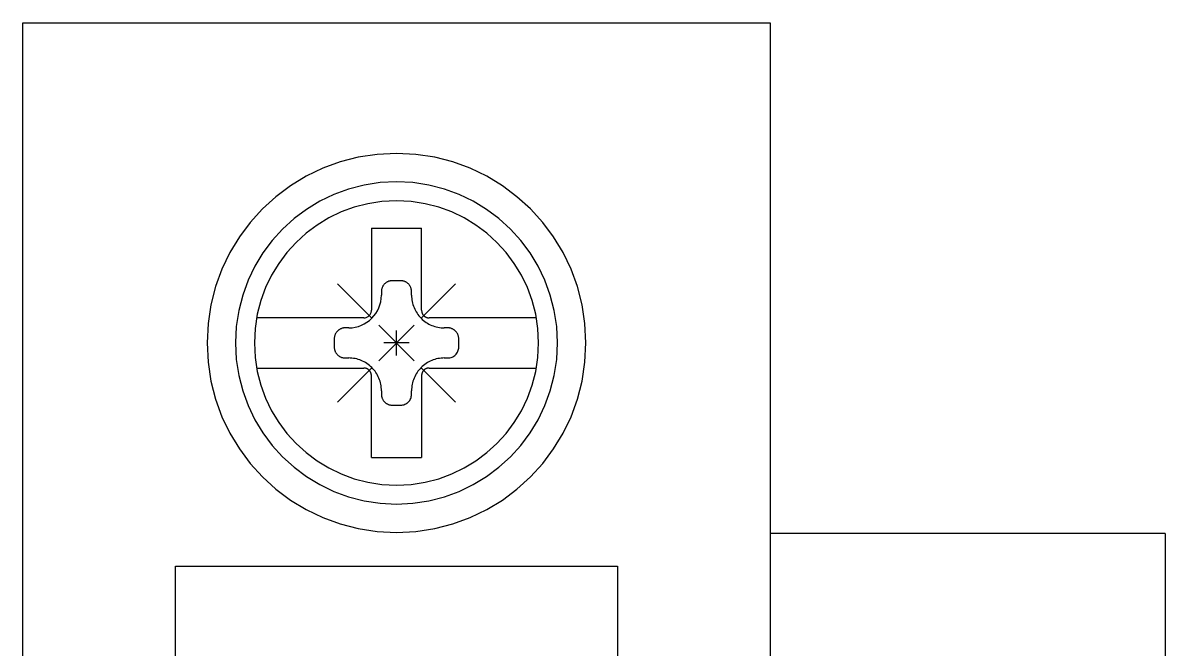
# Model space of a CAD drawing. Header units: millimetres. Extents: x 28713 to 59118, y -54378 to -19615.
# Drawn here: x 37280.79 to 37308.26, y -51692.16 to -51677.1 of the extents above; entities that cross this region are included whole.
import ezdxf

# ---------------------------------------------------------------- set-up
doc = ezdxf.new("R2010")
doc.units = ezdxf.units.MM
doc.header["$LTSCALE"] = 3
doc.layers.add('1', color=3, linetype='Continuous')

msp = doc.modelspace()

# ---------------------------------------------------------------- linework, layer by layer
for p, q in [((37280.789, -51756.582), (37280.789, -51677.1)), ((37280.789, -51677.1), (37298.761, -51677.1)), ((37298.761, -51677.1), (37298.761, -51756.582)), ((37288.857, -51680.331), (37288.42, -51680.444)), ((37289.309, -51680.262), (37288.857, -51680.331)), ((37289.775, -51680.239), (37289.309, -51680.262)), ((37290.241, -51680.262), (37289.775, -51680.239)), ((37289.775, -51680.239), (37289.775, -51680.239)), ((37290.694, -51680.331), (37290.241, -51680.262)), ((37291.13, -51680.444), (37290.694, -51680.331)), ((37288.002, -51680.597), (37287.603, -51680.789)), ((37288.42, -51680.444), (37288.002, -51680.597)), ((37291.549, -51680.597), (37291.13, -51680.444)), ((37291.947, -51680.789), (37291.549, -51680.597)), ((37287.603, -51680.789), (37287.228, -51681.017)), ((37292.323, -51681.017), (37291.947, -51680.789)), ((37287.228, -51681.017), (37286.877, -51681.279)), ((37288.624, -51681.096), (37288.268, -51681.227)), ((37288.995, -51681.001), (37288.624, -51681.096)), ((37289.379, -51680.942), (37288.995, -51681.001)), ((37289.775, -51680.922), (37289.379, -51680.942)), ((37290.171, -51680.942), (37289.775, -51680.922)), ((37289.775, -51680.922), (37289.775, -51680.922)), ((37290.556, -51681.001), (37290.171, -51680.942)), ((37290.927, -51681.096), (37290.556, -51681.001)), ((37291.283, -51681.227), (37290.927, -51681.096)), ((37292.673, -51681.279), (37292.323, -51681.017)), ((37286.877, -51681.279), (37286.554, -51681.573)), ((37287.929, -51681.39), (37287.61, -51681.584)), ((37288.268, -51681.227), (37287.929, -51681.39)), ((37289.087, -51681.448), (37288.759, -51681.532)), ((37289.426, -51681.396), (37289.087, -51681.448)), ((37289.775, -51681.378), (37289.426, -51681.396)), ((37290.125, -51681.396), (37289.775, -51681.378)), ((37289.775, -51681.378), (37289.775, -51681.378)), ((37290.464, -51681.448), (37290.125, -51681.396)), ((37290.791, -51681.532), (37290.464, -51681.448)), ((37291.621, -51681.39), (37291.283, -51681.227)), ((37291.941, -51681.584), (37291.621, -51681.39)), ((37292.997, -51681.573), (37292.673, -51681.279)), ((37286.554, -51681.573), (37286.259, -51681.897)), ((37287.61, -51681.584), (37287.312, -51681.807)), ((37288.445, -51681.647), (37288.146, -51681.79)), ((37288.759, -51681.532), (37288.445, -51681.647)), ((37291.105, -51681.647), (37290.791, -51681.532)), ((37291.404, -51681.79), (37291.105, -51681.647)), ((37292.239, -51681.807), (37291.941, -51681.584)), ((37293.291, -51681.897), (37292.997, -51681.573)), ((37286.259, -51681.897), (37285.997, -51682.248)), ((37287.312, -51681.807), (37287.037, -51682.057)), ((37287.865, -51681.962), (37287.602, -51682.158)), ((37288.146, -51681.79), (37287.865, -51681.962)), ((37291.686, -51681.962), (37291.404, -51681.79)), ((37291.949, -51682.158), (37291.686, -51681.962)), ((37292.514, -51682.057), (37292.239, -51681.807)), ((37293.553, -51682.248), (37293.291, -51681.897)), ((37285.997, -51682.248), (37285.769, -51682.623)), ((37287.037, -51682.057), (37286.787, -51682.332)), ((37287.602, -51682.158), (37287.359, -51682.379)), ((37289.172, -51682.037), (37289.172, -51684.009)), ((37289.172, -51682.037), (37290.379, -51682.037)), ((37290.379, -51684.009), (37290.379, -51682.037)), ((37292.192, -51682.379), (37291.949, -51682.158)), ((37292.764, -51682.332), (37292.514, -51682.057)), ((37293.782, -51682.623), (37293.553, -51682.248)), ((37286.787, -51682.332), (37286.564, -51682.63)), ((37287.359, -51682.379), (37287.138, -51682.621)), ((37292.412, -51682.621), (37292.192, -51682.379)), ((37292.987, -51682.63), (37292.764, -51682.332)), ((37285.769, -51682.623), (37285.577, -51683.022)), ((37286.564, -51682.63), (37286.37, -51682.949)), ((37287.138, -51682.621), (37286.942, -51682.885)), ((37292.609, -51682.885), (37292.412, -51682.621)), ((37293.181, -51682.949), (37292.987, -51682.63)), ((37293.974, -51683.022), (37293.782, -51682.623)), ((37285.577, -51683.022), (37285.424, -51683.44)), ((37286.37, -51682.949), (37286.207, -51683.288)), ((37286.942, -51682.885), (37286.771, -51683.166)), ((37292.78, -51683.166), (37292.609, -51682.885)), ((37293.344, -51683.288), (37293.181, -51682.949)), ((37294.127, -51683.44), (37293.974, -51683.022)), ((37286.207, -51683.288), (37286.077, -51683.644)), ((37286.771, -51683.166), (37286.627, -51683.465)), ((37288.353, -51683.373), (37289.172, -51684.192)), ((37289.5, -51683.367), (37289.49, -51683.376)), ((37289.51, -51683.358), (37289.5, -51683.367)), ((37289.52, -51683.35), (37289.51, -51683.358)), ((37289.53, -51683.343), (37289.52, -51683.35)), ((37289.541, -51683.336), (37289.53, -51683.343)), ((37289.552, -51683.33), (37289.541, -51683.336)), ((37289.564, -51683.324), (37289.552, -51683.33)), ((37289.575, -51683.319), (37289.564, -51683.324)), ((37289.587, -51683.314), (37289.575, -51683.319)), ((37289.6, -51683.31), (37289.587, -51683.314)), ((37289.612, -51683.307), (37289.6, -51683.31)), ((37289.624, -51683.304), (37289.612, -51683.307)), ((37289.637, -51683.302), (37289.624, -51683.304)), ((37289.65, -51683.3), (37289.637, -51683.302)), ((37289.663, -51683.299), (37289.65, -51683.3)), ((37289.676, -51683.299), (37289.663, -51683.299)), ((37289.875, -51683.299), (37289.676, -51683.299)), ((37289.676, -51683.299), (37289.676, -51683.299)), ((37289.888, -51683.299), (37289.875, -51683.299)), ((37289.901, -51683.3), (37289.888, -51683.299)), ((37289.914, -51683.302), (37289.901, -51683.3)), ((37289.926, -51683.304), (37289.914, -51683.302)), ((37289.939, -51683.307), (37289.926, -51683.304)), ((37289.951, -51683.31), (37289.939, -51683.307)), ((37289.963, -51683.314), (37289.951, -51683.31)), ((37289.975, -51683.319), (37289.963, -51683.314)), ((37289.987, -51683.324), (37289.975, -51683.319)), ((37289.999, -51683.33), (37289.987, -51683.324)), ((37290.01, -51683.336), (37289.999, -51683.33)), ((37290.021, -51683.343), (37290.01, -51683.336)), ((37290.031, -51683.35), (37290.021, -51683.343)), ((37290.041, -51683.358), (37290.031, -51683.35)), ((37290.051, -51683.367), (37290.041, -51683.358)), ((37290.061, -51683.376), (37290.051, -51683.367)), ((37290.379, -51684.192), (37291.198, -51683.373)), ((37292.924, -51683.465), (37292.78, -51683.166)), ((37293.474, -51683.644), (37293.344, -51683.288)), ((37285.424, -51683.44), (37285.312, -51683.877)), ((37286.077, -51683.644), (37285.981, -51684.015)), ((37286.627, -51683.465), (37286.512, -51683.779)), ((37289.409, -51683.726), (37289.413, -51683.646)), ((37289.414, -51683.548), (37289.413, -51683.561)), ((37289.413, -51683.561), (37289.413, -51683.646)), ((37289.415, -51683.535), (37289.414, -51683.548)), ((37289.416, -51683.522), (37289.415, -51683.535)), ((37289.418, -51683.51), (37289.416, -51683.522)), ((37289.421, -51683.497), (37289.418, -51683.51)), ((37289.425, -51683.485), (37289.421, -51683.497)), ((37289.429, -51683.473), (37289.425, -51683.485)), ((37289.433, -51683.461), (37289.429, -51683.473)), ((37289.438, -51683.449), (37289.433, -51683.461)), ((37289.444, -51683.437), (37289.438, -51683.449)), ((37289.45, -51683.426), (37289.444, -51683.437)), ((37289.457, -51683.416), (37289.45, -51683.426)), ((37289.465, -51683.405), (37289.457, -51683.416)), ((37289.473, -51683.395), (37289.465, -51683.405)), ((37289.481, -51683.385), (37289.473, -51683.395)), ((37289.49, -51683.376), (37289.481, -51683.385)), ((37289.49, -51683.376), (37289.49, -51683.376)), ((37290.07, -51683.385), (37290.061, -51683.376)), ((37290.061, -51683.376), (37290.061, -51683.376)), ((37290.078, -51683.395), (37290.07, -51683.385)), ((37290.086, -51683.405), (37290.078, -51683.395)), ((37290.093, -51683.416), (37290.086, -51683.405)), ((37290.1, -51683.426), (37290.093, -51683.416)), ((37290.106, -51683.437), (37290.1, -51683.426)), ((37290.112, -51683.449), (37290.106, -51683.437)), ((37290.117, -51683.461), (37290.112, -51683.449)), ((37290.122, -51683.473), (37290.117, -51683.461)), ((37290.126, -51683.485), (37290.122, -51683.473)), ((37290.129, -51683.497), (37290.126, -51683.485)), ((37290.132, -51683.51), (37290.129, -51683.497)), ((37290.134, -51683.522), (37290.132, -51683.51)), ((37290.136, -51683.535), (37290.134, -51683.522)), ((37290.137, -51683.548), (37290.136, -51683.535)), ((37290.138, -51683.561), (37290.137, -51683.548)), ((37290.138, -51683.646), (37290.138, -51683.561)), ((37290.138, -51683.561), (37290.138, -51683.561)), ((37290.138, -51683.646), (37290.138, -51683.646)), ((37290.138, -51683.646), (37290.138, -51683.685)), ((37293.039, -51683.779), (37292.924, -51683.465)), ((37293.57, -51684.015), (37293.474, -51683.644)), ((37294.239, -51683.877), (37294.127, -51683.44)), ((37285.312, -51683.877), (37285.243, -51684.329)), ((37286.512, -51683.779), (37286.428, -51684.106)), ((37289.351, -51683.952), (37289.378, -51683.88)), ((37289.378, -51683.88), (37289.397, -51683.804)), ((37289.397, -51683.804), (37289.409, -51683.726)), ((37290.138, -51683.685), (37290.141, -51683.724)), ((37290.141, -51683.724), (37290.146, -51683.762)), ((37290.146, -51683.762), (37290.153, -51683.8)), ((37290.153, -51683.8), (37290.161, -51683.838)), ((37290.161, -51683.838), (37290.171, -51683.875)), ((37290.171, -51683.875), (37290.183, -51683.911)), ((37290.183, -51683.911), (37290.197, -51683.947)), ((37293.123, -51684.106), (37293.039, -51683.779)), ((37294.308, -51684.329), (37294.239, -51683.877)), ((37285.981, -51684.015), (37285.923, -51684.399)), ((37286.428, -51684.106), (37286.376, -51684.446)), ((37288.99, -51684.192), (37286.412, -51684.192)), ((37288.99, -51684.192), (37289.008, -51684.191)), ((37288.99, -51684.192), (37288.99, -51684.192)), ((37289.008, -51684.191), (37289.026, -51684.188)), ((37289.026, -51684.188), (37289.044, -51684.183)), ((37289.044, -51684.183), (37289.061, -51684.177)), ((37289.061, -51684.177), (37289.076, -51684.169)), ((37289.076, -51684.169), (37289.092, -51684.16)), ((37289.092, -51684.16), (37289.106, -51684.15)), ((37289.106, -51684.15), (37289.119, -51684.138)), ((37289.119, -51684.138), (37289.13, -51684.125)), ((37289.13, -51684.125), (37289.141, -51684.111)), ((37289.141, -51684.111), (37289.15, -51684.096)), ((37289.15, -51684.096), (37289.158, -51684.08)), ((37289.158, -51684.08), (37289.164, -51684.063)), ((37289.164, -51684.063), (37289.168, -51684.046)), ((37289.168, -51684.046), (37289.171, -51684.028)), ((37289.171, -51684.028), (37289.172, -51684.009)), ((37289.183, -51684.202), (37289.234, -51684.146)), ((37289.234, -51684.146), (37289.279, -51684.086)), ((37289.279, -51684.086), (37289.318, -51684.021)), ((37289.318, -51684.021), (37289.351, -51683.952)), ((37290.197, -51683.947), (37290.213, -51683.982)), ((37290.213, -51683.982), (37290.23, -51684.016)), ((37290.23, -51684.016), (37290.249, -51684.05)), ((37290.249, -51684.05), (37290.27, -51684.083)), ((37290.27, -51684.083), (37290.292, -51684.114)), ((37290.292, -51684.114), (37290.316, -51684.145)), ((37290.316, -51684.145), (37290.341, -51684.174)), ((37290.341, -51684.174), (37290.368, -51684.203)), ((37290.379, -51684.009), (37290.379, -51684.009)), ((37290.379, -51684.009), (37290.379, -51684.018)), ((37290.379, -51684.018), (37290.38, -51684.027)), ((37290.38, -51684.027), (37290.381, -51684.036)), ((37290.381, -51684.036), (37290.382, -51684.045)), ((37290.382, -51684.045), (37290.384, -51684.054)), ((37290.384, -51684.054), (37290.386, -51684.062)), ((37290.386, -51684.062), (37290.389, -51684.071)), ((37290.389, -51684.071), (37290.393, -51684.079)), ((37290.393, -51684.079), (37290.396, -51684.087)), ((37290.396, -51684.087), (37290.4, -51684.095)), ((37290.4, -51684.095), (37290.404, -51684.103)), ((37290.404, -51684.103), (37290.409, -51684.11)), ((37290.409, -51684.11), (37290.414, -51684.118)), ((37290.414, -51684.118), (37290.42, -51684.125)), ((37290.42, -51684.125), (37290.426, -51684.132)), ((37290.426, -51684.132), (37290.432, -51684.138)), ((37290.432, -51684.138), (37290.432, -51684.138)), ((37290.432, -51684.138), (37290.439, -51684.144)), ((37290.439, -51684.144), (37290.445, -51684.15)), ((37290.445, -51684.15), (37290.452, -51684.156)), ((37290.452, -51684.156), (37290.46, -51684.161)), ((37290.46, -51684.161), (37290.467, -51684.166)), ((37290.467, -51684.166), (37290.475, -51684.17)), ((37290.475, -51684.17), (37290.483, -51684.174)), ((37290.483, -51684.174), (37290.491, -51684.178)), ((37290.491, -51684.178), (37290.499, -51684.181)), ((37290.499, -51684.181), (37290.508, -51684.184)), ((37290.508, -51684.184), (37290.516, -51684.186)), ((37290.516, -51684.186), (37290.525, -51684.188)), ((37290.525, -51684.188), (37290.534, -51684.19)), ((37290.534, -51684.19), (37290.543, -51684.191)), ((37290.543, -51684.191), (37290.552, -51684.191)), ((37290.552, -51684.191), (37290.561, -51684.192)), ((37293.139, -51684.192), (37290.561, -51684.192)), ((37293.175, -51684.446), (37293.123, -51684.106)), ((37293.628, -51684.399), (37293.57, -51684.015)), ((37285.243, -51684.329), (37285.219, -51684.795)), ((37285.923, -51684.399), (37285.903, -51684.795)), ((37286.376, -51684.446), (37286.358, -51684.795)), ((37288.406, -51684.47), (37288.396, -51684.477)), ((37288.418, -51684.464), (37288.406, -51684.47)), ((37288.429, -51684.458), (37288.418, -51684.464)), ((37288.441, -51684.453), (37288.429, -51684.458)), ((37288.453, -51684.448), (37288.441, -51684.453)), ((37288.465, -51684.444), (37288.453, -51684.448)), ((37288.477, -51684.441), (37288.465, -51684.444)), ((37288.49, -51684.438), (37288.477, -51684.441)), ((37288.502, -51684.436), (37288.49, -51684.438)), ((37288.515, -51684.434), (37288.502, -51684.436)), ((37288.528, -51684.433), (37288.515, -51684.434)), ((37288.541, -51684.433), (37288.528, -51684.433)), ((37288.626, -51684.433), (37288.541, -51684.433)), ((37288.541, -51684.433), (37288.541, -51684.433)), ((37288.626, -51684.433), (37288.706, -51684.429)), ((37288.626, -51684.433), (37288.626, -51684.433)), ((37288.706, -51684.429), (37288.785, -51684.417)), ((37288.785, -51684.417), (37288.86, -51684.398)), ((37288.86, -51684.398), (37288.933, -51684.371)), ((37288.933, -51684.371), (37289.001, -51684.338)), ((37289.001, -51684.338), (37289.066, -51684.299)), ((37289.066, -51684.299), (37289.127, -51684.253)), ((37289.127, -51684.253), (37289.183, -51684.202)), ((37289.349, -51684.369), (37290.202, -51685.222)), ((37289.349, -51685.222), (37290.202, -51684.369)), ((37290.368, -51684.203), (37290.368, -51684.203)), ((37290.368, -51684.203), (37290.396, -51684.229)), ((37290.396, -51684.229), (37290.426, -51684.255)), ((37290.426, -51684.255), (37290.456, -51684.278)), ((37290.456, -51684.278), (37290.488, -51684.301)), ((37290.488, -51684.301), (37290.52, -51684.321)), ((37290.52, -51684.321), (37290.554, -51684.34)), ((37290.554, -51684.34), (37290.588, -51684.358)), ((37290.588, -51684.358), (37290.623, -51684.373)), ((37290.623, -51684.373), (37290.659, -51684.387)), ((37290.659, -51684.387), (37290.696, -51684.399)), ((37290.696, -51684.399), (37290.733, -51684.409)), ((37290.733, -51684.409), (37290.77, -51684.418)), ((37290.77, -51684.418), (37290.808, -51684.424)), ((37290.808, -51684.424), (37290.847, -51684.429)), ((37290.847, -51684.429), (37290.886, -51684.432)), ((37290.886, -51684.432), (37290.925, -51684.433)), ((37291.01, -51684.433), (37290.925, -51684.433)), ((37291.022, -51684.433), (37291.01, -51684.433)), ((37291.035, -51684.434), (37291.022, -51684.433)), ((37291.048, -51684.436), (37291.035, -51684.434)), ((37291.061, -51684.438), (37291.048, -51684.436)), ((37291.073, -51684.441), (37291.061, -51684.438)), ((37291.086, -51684.444), (37291.073, -51684.441)), ((37291.098, -51684.448), (37291.086, -51684.444)), ((37291.11, -51684.453), (37291.098, -51684.448)), ((37291.122, -51684.458), (37291.11, -51684.453)), ((37291.133, -51684.464), (37291.122, -51684.458)), ((37291.144, -51684.47), (37291.133, -51684.464)), ((37291.155, -51684.477), (37291.144, -51684.47)), ((37293.193, -51684.795), (37293.175, -51684.446)), ((37293.648, -51684.795), (37293.628, -51684.399)), ((37294.332, -51684.795), (37294.308, -51684.329)), ((37288.28, -51684.67), (37288.279, -51684.682)), ((37288.279, -51684.682), (37288.279, -51684.696)), ((37288.279, -51684.696), (37288.279, -51684.895)), ((37288.282, -51684.657), (37288.28, -51684.67)), ((37288.284, -51684.644), (37288.282, -51684.657)), ((37288.287, -51684.631), (37288.284, -51684.644)), ((37288.29, -51684.619), (37288.287, -51684.631)), ((37288.294, -51684.607), (37288.29, -51684.619)), ((37288.299, -51684.595), (37288.294, -51684.607)), ((37288.304, -51684.583), (37288.299, -51684.595)), ((37288.31, -51684.572), (37288.304, -51684.583)), ((37288.316, -51684.561), (37288.31, -51684.572)), ((37288.323, -51684.55), (37288.316, -51684.561)), ((37288.33, -51684.539), (37288.323, -51684.55)), ((37288.338, -51684.529), (37288.33, -51684.539)), ((37288.347, -51684.519), (37288.338, -51684.529)), ((37288.356, -51684.51), (37288.347, -51684.519)), ((37288.365, -51684.501), (37288.356, -51684.51)), ((37288.356, -51684.51), (37288.356, -51684.51)), ((37288.375, -51684.493), (37288.365, -51684.501)), ((37288.385, -51684.484), (37288.375, -51684.493)), ((37288.396, -51684.477), (37288.385, -51684.484)), ((37289.776, -51685.097), (37289.775, -51684.494)), ((37291.166, -51684.484), (37291.155, -51684.477)), ((37291.176, -51684.493), (37291.166, -51684.484)), ((37291.186, -51684.501), (37291.176, -51684.493)), ((37291.195, -51684.51), (37291.186, -51684.501)), ((37291.204, -51684.519), (37291.195, -51684.51)), ((37291.195, -51684.51), (37291.195, -51684.51)), ((37291.212, -51684.529), (37291.204, -51684.519)), ((37291.22, -51684.539), (37291.212, -51684.529)), ((37291.228, -51684.55), (37291.22, -51684.539)), ((37291.235, -51684.561), (37291.228, -51684.55)), ((37291.241, -51684.572), (37291.235, -51684.561)), ((37291.247, -51684.583), (37291.241, -51684.572)), ((37291.252, -51684.595), (37291.247, -51684.583)), ((37291.257, -51684.607), (37291.252, -51684.595)), ((37291.261, -51684.619), (37291.257, -51684.607)), ((37291.264, -51684.631), (37291.261, -51684.619)), ((37291.267, -51684.644), (37291.264, -51684.631)), ((37291.269, -51684.657), (37291.267, -51684.644)), ((37291.271, -51684.67), (37291.269, -51684.657)), ((37291.272, -51684.682), (37291.271, -51684.67)), ((37291.272, -51684.696), (37291.272, -51684.682)), ((37291.272, -51684.895), (37291.272, -51684.696)), ((37291.272, -51684.696), (37291.272, -51684.696)), ((37285.219, -51684.795), (37285.219, -51684.795)), ((37285.219, -51684.795), (37285.243, -51685.261)), ((37285.903, -51684.795), (37285.903, -51684.795)), ((37285.903, -51684.795), (37285.923, -51685.191)), ((37286.358, -51684.795), (37286.358, -51684.795)), ((37286.358, -51684.795), (37286.376, -51685.145)), ((37288.279, -51684.895), (37288.279, -51684.895)), ((37288.279, -51684.895), (37288.279, -51684.908)), ((37288.279, -51684.908), (37288.28, -51684.921)), ((37288.28, -51684.921), (37288.282, -51684.934)), ((37288.282, -51684.934), (37288.284, -51684.946)), ((37288.284, -51684.946), (37288.287, -51684.959)), ((37288.287, -51684.959), (37288.29, -51684.971)), ((37288.29, -51684.971), (37288.294, -51684.983)), ((37288.294, -51684.983), (37288.299, -51684.995)), ((37288.299, -51684.995), (37288.304, -51685.007)), ((37288.304, -51685.007), (37288.31, -51685.018)), ((37288.31, -51685.018), (37288.316, -51685.03)), ((37290.077, -51684.795), (37289.474, -51684.795)), ((37291.227, -51685.042), (37291.24, -51685.02)), ((37291.24, -51685.02), (37291.251, -51684.997)), ((37291.251, -51684.997), (37291.26, -51684.973)), ((37291.26, -51684.973), (37291.267, -51684.948)), ((37291.267, -51684.948), (37291.271, -51684.922)), ((37291.271, -51684.922), (37291.272, -51684.895)), ((37293.175, -51685.145), (37293.193, -51684.795)), ((37293.193, -51684.795), (37293.193, -51684.795)), ((37293.628, -51685.191), (37293.648, -51684.795)), ((37293.648, -51684.795), (37293.648, -51684.795)), ((37294.308, -51685.261), (37294.332, -51684.795)), ((37294.332, -51684.795), (37294.332, -51684.795)), ((37285.243, -51685.261), (37285.312, -51685.713)), ((37285.923, -51685.191), (37285.981, -51685.576)), ((37286.376, -51685.145), (37286.428, -51685.484)), ((37288.316, -51685.03), (37288.323, -51685.041)), ((37288.323, -51685.041), (37288.33, -51685.051)), ((37288.33, -51685.051), (37288.338, -51685.061)), ((37288.338, -51685.061), (37288.347, -51685.071)), ((37288.347, -51685.071), (37288.356, -51685.081)), ((37288.356, -51685.081), (37288.356, -51685.081)), ((37288.356, -51685.081), (37288.365, -51685.089)), ((37288.365, -51685.089), (37288.375, -51685.098)), ((37288.375, -51685.098), (37288.385, -51685.106)), ((37288.385, -51685.106), (37288.396, -51685.113)), ((37288.396, -51685.113), (37288.406, -51685.12)), ((37288.406, -51685.12), (37288.418, -51685.126)), ((37288.418, -51685.126), (37288.429, -51685.132)), ((37288.429, -51685.132), (37288.441, -51685.137)), ((37288.441, -51685.137), (37288.453, -51685.142)), ((37288.453, -51685.142), (37288.465, -51685.146)), ((37288.465, -51685.146), (37288.477, -51685.149)), ((37288.477, -51685.149), (37288.49, -51685.152)), ((37288.49, -51685.152), (37288.502, -51685.154)), ((37288.502, -51685.154), (37288.515, -51685.156)), ((37288.515, -51685.156), (37288.528, -51685.157)), ((37288.528, -51685.157), (37288.541, -51685.157)), ((37288.541, -51685.157), (37288.626, -51685.157)), ((37288.665, -51685.158), (37288.626, -51685.157)), ((37288.704, -51685.161), (37288.665, -51685.158)), ((37288.742, -51685.166), (37288.704, -51685.161)), ((37288.78, -51685.173), (37288.742, -51685.166)), ((37288.818, -51685.181), (37288.78, -51685.173)), ((37288.855, -51685.191), (37288.818, -51685.181)), ((37288.891, -51685.203), (37288.855, -51685.191)), ((37288.927, -51685.217), (37288.891, -51685.203)), ((37288.962, -51685.233), (37288.927, -51685.217)), ((37288.997, -51685.25), (37288.962, -51685.233)), ((37289.03, -51685.269), (37288.997, -51685.25)), ((37289.063, -51685.29), (37289.03, -51685.269)), ((37289.094, -51685.312), (37289.063, -51685.29)), ((37290.488, -51685.29), (37290.456, -51685.312)), ((37290.52, -51685.269), (37290.488, -51685.29)), ((37290.554, -51685.25), (37290.52, -51685.269)), ((37290.588, -51685.233), (37290.554, -51685.25)), ((37290.623, -51685.217), (37290.588, -51685.233)), ((37290.659, -51685.203), (37290.623, -51685.217)), ((37290.696, -51685.191), (37290.659, -51685.203)), ((37290.733, -51685.181), (37290.696, -51685.191)), ((37290.77, -51685.173), (37290.733, -51685.181)), ((37290.808, -51685.166), (37290.77, -51685.173)), ((37290.847, -51685.161), (37290.808, -51685.166)), ((37290.886, -51685.158), (37290.847, -51685.161)), ((37290.925, -51685.157), (37290.886, -51685.158)), ((37290.925, -51685.157), (37291.01, -51685.157)), ((37290.925, -51685.157), (37290.925, -51685.157)), ((37291.01, -51685.157), (37291.036, -51685.156)), ((37291.01, -51685.157), (37291.01, -51685.157)), ((37291.036, -51685.156), (37291.062, -51685.152)), ((37291.062, -51685.152), (37291.087, -51685.145)), ((37291.087, -51685.145), (37291.112, -51685.137)), ((37291.112, -51685.137), (37291.134, -51685.126)), ((37291.134, -51685.126), (37291.156, -51685.112)), ((37291.156, -51685.112), (37291.176, -51685.097)), ((37291.176, -51685.097), (37291.195, -51685.081)), ((37291.195, -51685.081), (37291.212, -51685.062)), ((37291.212, -51685.062), (37291.227, -51685.042)), ((37293.123, -51685.484), (37293.175, -51685.145)), ((37293.57, -51685.576), (37293.628, -51685.191)), ((37294.239, -51685.714), (37294.308, -51685.261)), ((37286.412, -51685.399), (37288.99, -51685.399)), ((37286.428, -51685.484), (37286.512, -51685.811)), ((37288.353, -51686.218), (37289.172, -51685.399)), ((37288.999, -51685.399), (37288.99, -51685.399)), ((37289.008, -51685.4), (37288.999, -51685.399)), ((37289.016, -51685.401), (37289.008, -51685.4)), ((37289.025, -51685.402), (37289.016, -51685.401)), ((37289.034, -51685.404), (37289.025, -51685.402)), ((37289.043, -51685.407), (37289.034, -51685.404)), ((37289.051, -51685.409), (37289.043, -51685.407)), ((37289.06, -51685.413), (37289.051, -51685.409)), ((37289.067, -51685.416), (37289.06, -51685.413)), ((37289.075, -51685.42), (37289.067, -51685.416)), ((37289.083, -51685.425), (37289.075, -51685.42)), ((37289.091, -51685.429), (37289.083, -51685.425)), ((37289.098, -51685.434), (37289.091, -51685.429)), ((37289.125, -51685.336), (37289.094, -51685.312)), ((37289.105, -51685.44), (37289.098, -51685.434)), ((37289.112, -51685.446), (37289.105, -51685.44)), ((37289.119, -51685.452), (37289.112, -51685.446)), ((37289.125, -51685.459), (37289.119, -51685.452)), ((37289.119, -51685.452), (37289.119, -51685.452)), ((37289.154, -51685.361), (37289.125, -51685.336)), ((37289.131, -51685.465), (37289.125, -51685.459)), ((37289.136, -51685.473), (37289.131, -51685.465)), ((37289.141, -51685.48), (37289.136, -51685.473)), ((37289.146, -51685.487), (37289.141, -51685.48)), ((37289.151, -51685.495), (37289.146, -51685.487)), ((37289.155, -51685.503), (37289.151, -51685.495)), ((37289.183, -51685.388), (37289.154, -51685.361)), ((37289.158, -51685.511), (37289.155, -51685.503)), ((37289.161, -51685.52), (37289.158, -51685.511)), ((37289.164, -51685.528), (37289.161, -51685.52)), ((37289.166, -51685.537), (37289.164, -51685.528)), ((37289.169, -51685.545), (37289.166, -51685.537)), ((37289.17, -51685.554), (37289.169, -51685.545)), ((37289.171, -51685.563), (37289.17, -51685.554)), ((37289.172, -51685.572), (37289.171, -51685.563)), ((37289.172, -51685.581), (37289.172, -51685.572)), ((37289.21, -51685.416), (37289.183, -51685.388)), ((37289.183, -51685.388), (37289.183, -51685.388)), ((37289.235, -51685.446), (37289.21, -51685.416)), ((37289.259, -51685.476), (37289.235, -51685.446)), ((37289.281, -51685.508), (37289.259, -51685.476)), ((37289.302, -51685.54), (37289.281, -51685.508)), ((37289.321, -51685.574), (37289.302, -51685.54)), ((37290.249, -51685.54), (37290.23, -51685.574)), ((37290.27, -51685.508), (37290.249, -51685.54)), ((37290.292, -51685.476), (37290.27, -51685.508)), ((37290.316, -51685.446), (37290.292, -51685.476)), ((37290.341, -51685.416), (37290.316, -51685.446)), ((37290.368, -51685.388), (37290.341, -51685.416)), ((37290.396, -51685.361), (37290.368, -51685.388)), ((37290.368, -51685.388), (37290.368, -51685.388)), ((37290.379, -51685.399), (37291.198, -51686.218)), ((37290.38, -51685.563), (37290.379, -51685.572)), ((37290.379, -51685.572), (37290.379, -51685.581)), ((37290.381, -51685.554), (37290.38, -51685.563)), ((37290.382, -51685.545), (37290.381, -51685.554)), ((37290.384, -51685.537), (37290.382, -51685.545)), ((37290.386, -51685.528), (37290.384, -51685.537)), ((37290.389, -51685.52), (37290.386, -51685.528)), ((37290.393, -51685.511), (37290.389, -51685.52)), ((37290.396, -51685.503), (37290.393, -51685.511)), ((37290.426, -51685.336), (37290.396, -51685.361)), ((37290.4, -51685.495), (37290.396, -51685.503)), ((37290.404, -51685.487), (37290.4, -51685.495)), ((37290.409, -51685.48), (37290.404, -51685.487)), ((37290.414, -51685.473), (37290.409, -51685.48)), ((37290.42, -51685.465), (37290.414, -51685.473)), ((37290.426, -51685.459), (37290.42, -51685.465)), ((37290.456, -51685.312), (37290.426, -51685.336)), ((37290.432, -51685.452), (37290.426, -51685.459)), ((37290.439, -51685.446), (37290.432, -51685.452)), ((37290.432, -51685.452), (37290.432, -51685.452)), ((37290.445, -51685.44), (37290.439, -51685.446)), ((37290.452, -51685.434), (37290.445, -51685.44)), ((37290.46, -51685.429), (37290.452, -51685.434)), ((37290.467, -51685.425), (37290.46, -51685.429)), ((37290.475, -51685.42), (37290.467, -51685.425)), ((37290.483, -51685.416), (37290.475, -51685.42)), ((37290.491, -51685.413), (37290.483, -51685.416)), ((37290.499, -51685.409), (37290.491, -51685.413)), ((37290.508, -51685.407), (37290.499, -51685.409)), ((37290.516, -51685.404), (37290.508, -51685.407)), ((37290.525, -51685.402), (37290.516, -51685.404)), ((37290.534, -51685.401), (37290.525, -51685.402)), ((37290.543, -51685.4), (37290.534, -51685.401)), ((37290.552, -51685.399), (37290.543, -51685.4)), ((37290.561, -51685.399), (37290.552, -51685.399)), ((37290.561, -51685.399), (37290.561, -51685.399)), ((37290.561, -51685.399), (37293.139, -51685.399)), ((37293.039, -51685.811), (37293.123, -51685.484)), ((37285.312, -51685.713), (37285.424, -51686.15)), ((37285.981, -51685.576), (37286.077, -51685.947)), ((37286.512, -51685.811), (37286.627, -51686.125)), ((37289.172, -51685.581), (37289.172, -51685.581)), ((37289.172, -51687.553), (37289.172, -51685.581)), ((37289.338, -51685.608), (37289.321, -51685.574)), ((37289.353, -51685.643), (37289.338, -51685.608)), ((37289.367, -51685.679), (37289.353, -51685.643)), ((37289.379, -51685.716), (37289.367, -51685.679)), ((37289.389, -51685.753), (37289.379, -51685.716)), ((37289.398, -51685.79), (37289.389, -51685.753)), ((37289.405, -51685.828), (37289.398, -51685.79)), ((37289.41, -51685.867), (37289.405, -51685.828)), ((37290.146, -51685.828), (37290.141, -51685.867)), ((37290.153, -51685.79), (37290.146, -51685.828)), ((37290.161, -51685.753), (37290.153, -51685.79)), ((37290.171, -51685.716), (37290.161, -51685.753)), ((37290.183, -51685.679), (37290.171, -51685.716)), ((37290.197, -51685.643), (37290.183, -51685.679)), ((37290.213, -51685.608), (37290.197, -51685.643)), ((37290.23, -51685.574), (37290.213, -51685.608)), ((37290.379, -51685.581), (37290.379, -51687.553)), ((37292.924, -51686.125), (37293.039, -51685.811)), ((37293.474, -51685.947), (37293.57, -51685.576)), ((37294.127, -51686.15), (37294.239, -51685.714)), ((37286.077, -51685.947), (37286.207, -51686.303)), ((37289.412, -51685.906), (37289.41, -51685.867)), ((37289.413, -51685.945), (37289.412, -51685.906)), ((37289.413, -51685.945), (37289.413, -51686.029)), ((37289.413, -51685.945), (37289.413, -51685.945)), ((37289.413, -51686.029), (37289.413, -51686.029)), ((37289.413, -51686.029), (37289.414, -51686.042)), ((37289.414, -51686.042), (37289.415, -51686.055)), ((37289.415, -51686.055), (37289.416, -51686.068)), ((37289.416, -51686.068), (37289.418, -51686.081)), ((37289.418, -51686.081), (37289.421, -51686.093)), ((37289.421, -51686.093), (37289.425, -51686.106)), ((37289.425, -51686.106), (37289.429, -51686.118)), ((37289.429, -51686.118), (37289.433, -51686.13)), ((37290.117, -51686.132), (37290.126, -51686.107)), ((37290.126, -51686.107), (37290.132, -51686.082)), ((37290.132, -51686.082), (37290.136, -51686.056)), ((37290.136, -51686.056), (37290.138, -51686.029)), ((37290.141, -51685.867), (37290.138, -51685.906)), ((37290.138, -51685.906), (37290.138, -51685.945)), ((37290.138, -51686.029), (37290.138, -51685.945)), ((37293.344, -51686.303), (37293.474, -51685.947)), ((37285.424, -51686.15), (37285.577, -51686.569)), ((37286.207, -51686.303), (37286.37, -51686.641)), ((37286.627, -51686.125), (37286.771, -51686.424)), ((37289.433, -51686.13), (37289.438, -51686.141)), ((37289.438, -51686.141), (37289.444, -51686.153)), ((37289.444, -51686.153), (37289.45, -51686.164)), ((37289.45, -51686.164), (37289.457, -51686.175)), ((37289.457, -51686.175), (37289.465, -51686.185)), ((37289.465, -51686.185), (37289.473, -51686.196)), ((37289.473, -51686.196), (37289.481, -51686.206)), ((37289.481, -51686.206), (37289.49, -51686.215)), ((37289.49, -51686.215), (37289.49, -51686.215)), ((37289.49, -51686.215), (37289.5, -51686.224)), ((37289.5, -51686.224), (37289.51, -51686.232)), ((37289.51, -51686.232), (37289.52, -51686.24)), ((37289.52, -51686.24), (37289.53, -51686.248)), ((37289.53, -51686.248), (37289.541, -51686.255)), ((37289.541, -51686.255), (37289.552, -51686.261)), ((37289.552, -51686.261), (37289.564, -51686.267)), ((37289.564, -51686.267), (37289.575, -51686.272)), ((37289.575, -51686.272), (37289.587, -51686.276)), ((37289.587, -51686.276), (37289.6, -51686.28)), ((37289.6, -51686.28), (37289.612, -51686.284)), ((37289.612, -51686.284), (37289.624, -51686.287)), ((37289.624, -51686.287), (37289.637, -51686.289)), ((37289.637, -51686.289), (37289.65, -51686.291)), ((37289.65, -51686.291), (37289.663, -51686.291)), ((37289.663, -51686.291), (37289.676, -51686.292)), ((37289.676, -51686.292), (37289.875, -51686.292)), ((37289.875, -51686.292), (37289.902, -51686.29)), ((37289.875, -51686.292), (37289.875, -51686.292)), ((37289.902, -51686.29), (37289.928, -51686.287)), ((37289.928, -51686.287), (37289.953, -51686.28)), ((37289.953, -51686.28), (37289.977, -51686.271)), ((37289.977, -51686.271), (37290, -51686.26)), ((37290, -51686.26), (37290.022, -51686.247)), ((37290.022, -51686.247), (37290.042, -51686.232)), ((37290.042, -51686.232), (37290.061, -51686.215)), ((37290.061, -51686.215), (37290.077, -51686.196)), ((37290.077, -51686.196), (37290.093, -51686.176)), ((37290.093, -51686.176), (37290.106, -51686.154)), ((37290.106, -51686.154), (37290.117, -51686.132)), ((37292.78, -51686.424), (37292.924, -51686.125)), ((37293.181, -51686.641), (37293.344, -51686.303)), ((37293.974, -51686.569), (37294.127, -51686.15)), ((37285.577, -51686.569), (37285.769, -51686.967)), ((37286.37, -51686.641), (37286.564, -51686.96)), ((37286.771, -51686.424), (37286.942, -51686.706)), ((37292.609, -51686.706), (37292.78, -51686.424)), ((37292.987, -51686.96), (37293.181, -51686.641)), ((37293.782, -51686.967), (37293.974, -51686.569)), ((37286.942, -51686.706), (37287.138, -51686.969)), ((37292.412, -51686.969), (37292.609, -51686.706)), ((37285.769, -51686.967), (37285.997, -51687.343)), ((37286.564, -51686.96), (37286.787, -51687.259)), ((37287.138, -51686.969), (37287.359, -51687.212)), ((37287.359, -51687.212), (37287.602, -51687.432)), ((37291.949, -51687.432), (37292.192, -51687.212)), ((37292.192, -51687.212), (37292.412, -51686.969)), ((37292.764, -51687.259), (37292.987, -51686.96)), ((37293.553, -51687.343), (37293.782, -51686.967)), ((37285.997, -51687.343), (37286.259, -51687.693)), ((37286.787, -51687.259), (37287.037, -51687.534)), ((37287.602, -51687.432), (37287.865, -51687.629)), ((37291.686, -51687.629), (37291.949, -51687.432)), ((37292.514, -51687.534), (37292.764, -51687.259)), ((37293.291, -51687.693), (37293.553, -51687.343)), ((37286.259, -51687.693), (37286.554, -51688.017)), ((37287.037, -51687.534), (37287.312, -51687.784)), ((37287.865, -51687.629), (37288.146, -51687.8)), ((37289.172, -51687.553), (37290.379, -51687.553)), ((37291.404, -51687.8), (37291.686, -51687.629)), ((37292.239, -51687.784), (37292.514, -51687.534)), ((37292.997, -51688.017), (37293.291, -51687.693)), ((37286.554, -51688.017), (37286.877, -51688.311)), ((37287.312, -51687.784), (37287.61, -51688.007)), ((37287.61, -51688.007), (37287.929, -51688.201)), ((37288.146, -51687.8), (37288.445, -51687.944)), ((37288.445, -51687.944), (37288.759, -51688.059)), ((37290.791, -51688.059), (37291.105, -51687.944)), ((37291.105, -51687.944), (37291.404, -51687.8)), ((37291.621, -51688.201), (37291.941, -51688.007)), ((37291.941, -51688.007), (37292.239, -51687.784)), ((37292.673, -51688.311), (37292.997, -51688.017)), ((37286.877, -51688.311), (37287.228, -51688.573)), ((37287.929, -51688.201), (37288.268, -51688.364)), ((37288.759, -51688.059), (37289.087, -51688.143)), ((37289.087, -51688.143), (37289.426, -51688.195)), ((37289.426, -51688.195), (37289.775, -51688.212)), ((37289.775, -51688.212), (37290.125, -51688.195)), ((37289.775, -51688.212), (37289.775, -51688.212)), ((37290.125, -51688.195), (37290.464, -51688.143)), ((37290.464, -51688.143), (37290.791, -51688.059)), ((37291.283, -51688.364), (37291.621, -51688.201)), ((37292.323, -51688.573), (37292.673, -51688.311)), ((37287.228, -51688.573), (37287.603, -51688.801)), ((37288.268, -51688.364), (37288.624, -51688.494)), ((37288.624, -51688.494), (37288.995, -51688.589)), ((37288.995, -51688.589), (37289.379, -51688.648)), ((37290.171, -51688.648), (37290.556, -51688.589)), ((37290.556, -51688.589), (37290.927, -51688.494)), ((37290.927, -51688.494), (37291.283, -51688.364)), ((37291.947, -51688.801), (37292.323, -51688.573)), ((37287.603, -51688.801), (37288.002, -51688.993)), ((37289.379, -51688.648), (37289.775, -51688.668)), ((37289.775, -51688.668), (37290.171, -51688.648)), ((37289.775, -51688.668), (37289.775, -51688.668)), ((37291.549, -51688.993), (37291.947, -51688.801)), ((37288.002, -51688.993), (37288.42, -51689.147)), ((37291.13, -51689.147), (37291.549, -51688.993)), ((37288.42, -51689.147), (37288.857, -51689.259)), ((37288.857, -51689.259), (37289.309, -51689.328)), ((37289.309, -51689.328), (37289.775, -51689.352)), ((37289.775, -51689.352), (37290.241, -51689.328)), ((37289.775, -51689.352), (37289.775, -51689.352)), ((37290.241, -51689.328), (37290.694, -51689.259)), ((37290.694, -51689.259), (37291.13, -51689.147)), ((37284.46, -51693.402), (37284.46, -51690.162)), ((37284.46, -51690.162), (37295.091, -51690.162)), ((37295.091, -51690.162), (37295.091, -51693.402))]:
    msp.add_line(p, q)
at = {"layer": '1', "color": 7}
for p, q in [((37308.261, -51689.376), (37298.761, -51689.376)), ((37298.761, -51689.376), (37298.761, -51739.876)), ((37308.261, -51689.376), (37308.261, -51739.876))]:
    msp.add_line(p, q, dxfattribs=at)

doc.saveas('drawing.dxf')
